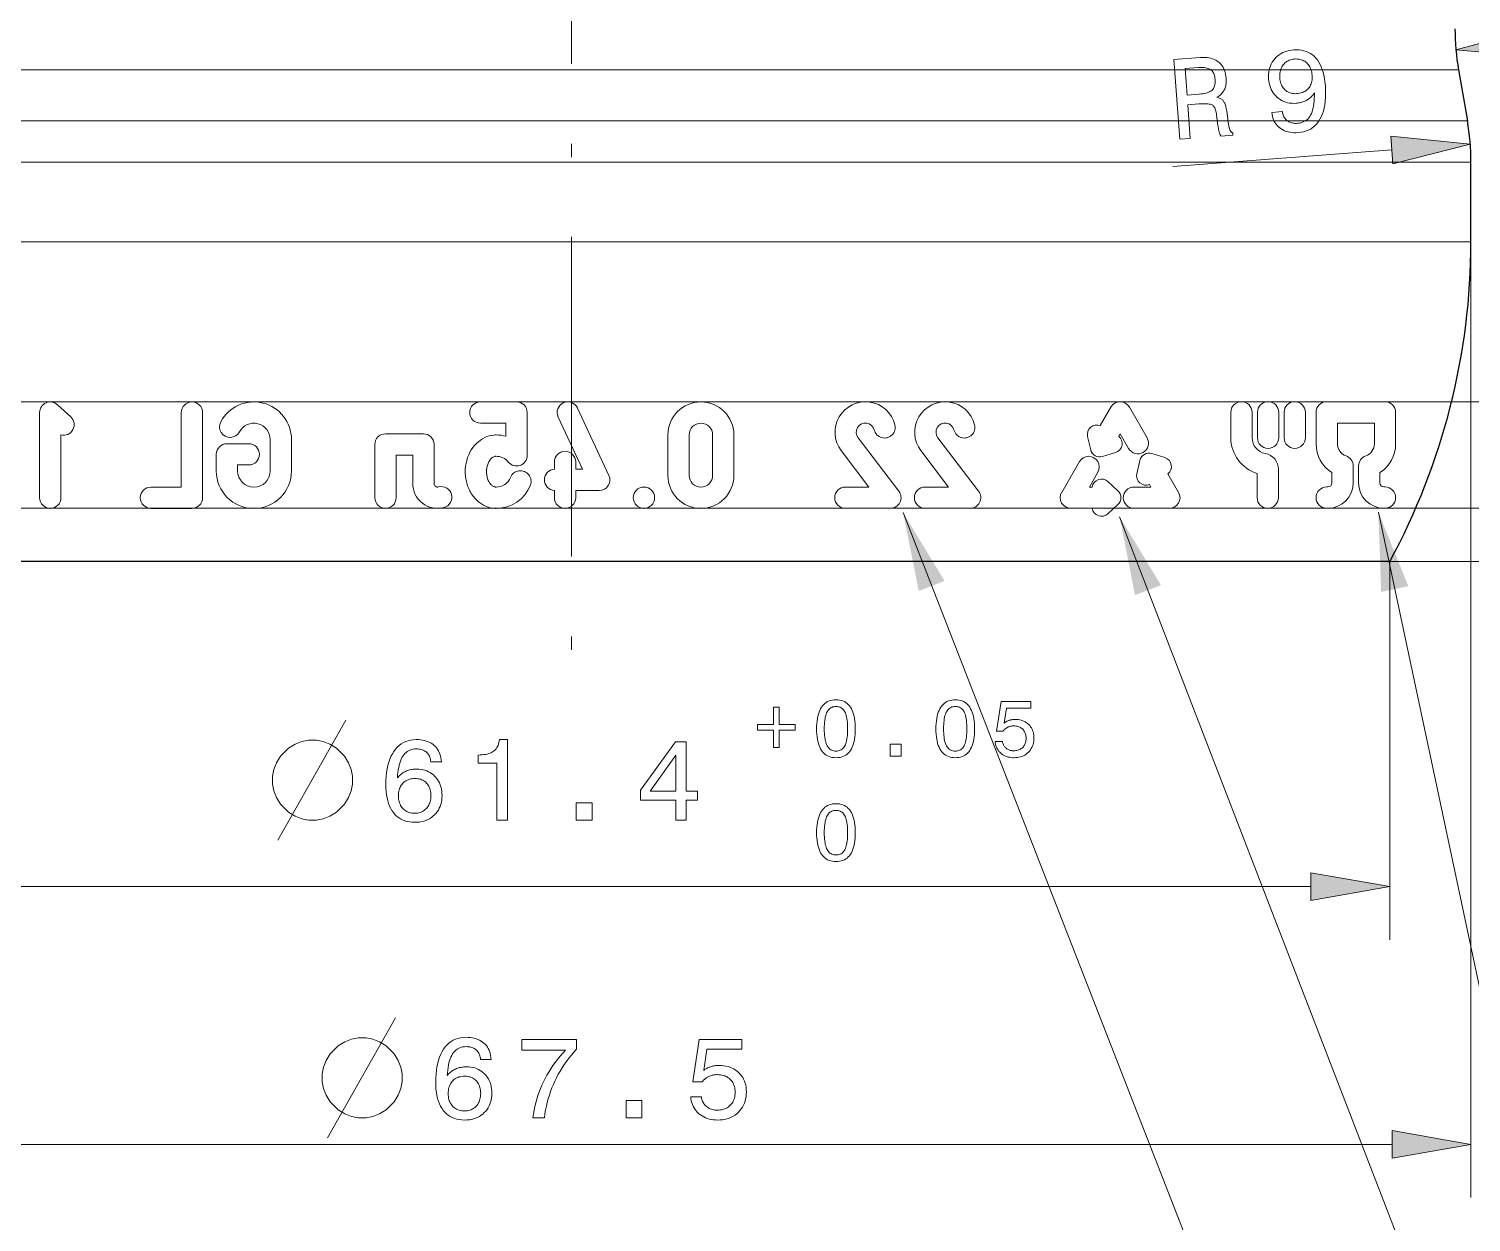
# Model space of a CAD drawing. Extents: x 0 to 297, y 0 to 420.
# Drawn here: x 88.3 to 142.4, y 126.2 to 171 of the extents above; entities that cross this region are included whole.
import ezdxf

# ---------------------------------------------------------------- set-up
doc = ezdxf.new("R2010")
doc.units = 0
doc.linetypes.add('DASHDOT', pattern=[18.5, 12, -3, 0.5, -3])

msp = doc.modelspace()

# ---------------------------------------------------------------- linework, layer by layer
at = {"color": 7, "linetype": 'DASHDOT', "lineweight": 13}
msp.add_line((108.657, 385.172), (108.657, 147.088), dxfattribs=at)
at = {"color": 7, "lineweight": 13}
for p, q in [((137.866, 169.44), (75.373, 169.44)), ((138.158, 167.529), (75.04, 167.529)), ((138.275, 165.985), (74.907, 165.985)), ((138.275, 162.985), (74.907, 162.985)), ((142.407, 162.985), (142.407, 127.108)), ((142.22, 156.985), (84.373, 156.985)), ((139.307, 152.985), (81.46, 152.985)), ((80.911, 138.784), (136.402, 138.784)), ((77.861, 129.108), (139.452, 129.108))]:
    msp.add_line(p, q, dxfattribs=at)
at = {"color": 7, "lineweight": 13, "ltscale": 0.101862}
msp.add_line((141.94, 169.44), (137.866, 169.44), dxfattribs=at)
at = {"color": 7, "lineweight": 30, "ltscale": 0.048477}
msp.add_line((141.94, 169.44), (142.273, 167.529), dxfattribs=at)
at = {"color": 7, "lineweight": 13, "ltscale": 0.102881}
msp.add_line((142.273, 167.529), (138.158, 167.529), dxfattribs=at)
at = {"color": 7, "lineweight": 13, "ltscale": 0.206111}
msp.add_line((139.435, 166.438), (131.214, 165.82), dxfattribs=at)
at = {"color": 7, "lineweight": 13, "ltscale": 0.10329}
for p, q in [((142.407, 165.985), (138.275, 165.985)), ((142.407, 162.985), (138.275, 162.985))]:
    msp.add_line(p, q, dxfattribs=at)
at = {"color": 7, "lineweight": 30, "ltscale": 0.075}
msp.add_line((142.407, 162.985), (142.407, 165.985), dxfattribs=at)
at = {"color": 7, "lineweight": 18, "ltscale": 0.033931}
msp.add_line((105.231, 156.982), (106.589, 156.982), dxfattribs=at)
at = {"color": 7, "lineweight": 18, "ltscale": 0.027327}
for p in [(136.995, 156.986), (139.181, 156.986)]:
    msp.add_line(p, (138.088, 156.986), dxfattribs=at)
at = {"color": 5, "lineweight": 13}
for p, q in [((142.22, 156.985), (164.871, 156.985)), ((139.307, 152.985), (164.871, 152.985))]:
    msp.add_line(p, q, dxfattribs=at)
at = {"color": 7, "lineweight": 13, "ltscale": 0.08}
msp.add_line((88.692, 156.581), (88.692, 153.381), dxfattribs=at)
at = {"color": 7, "lineweight": 13, "ltscale": 0.016782}
msp.add_line((89.362, 156.876), (89.857, 156.423), dxfattribs=at)
at = {"color": 7, "lineweight": 18, "ltscale": 0.07}
msp.add_line((94.007, 156.581), (94.007, 153.781), dxfattribs=at)
at = {"color": 7, "lineweight": 18, "ltscale": 0.08}
msp.add_line((94.807, 156.581), (94.807, 153.381), dxfattribs=at)
at = {"color": 7, "lineweight": 18, "ltscale": 0.040172}
msp.add_line((106.989, 156.582), (106.989, 154.975), dxfattribs=at)
at = {"color": 7, "lineweight": 18, "ltscale": 0.069773}
msp.add_line((110.057, 154.223), (108.875, 156.751), dxfattribs=at)
at = {"color": 7, "lineweight": 18, "ltscale": 0.020064}
for p, q in [((128.894, 156.785), (128.493, 156.09)), ((131.434, 153.585), (131.033, 154.28)), ((127.393, 152.985), (128.195, 152.985))]:
    msp.add_line(p, q, dxfattribs=at)
at = {"color": 7, "lineweight": 18, "ltscale": 0.033271}
for p, q in [((130.252, 155.633), (129.587, 156.785)), ((127.712, 154.738), (127.047, 153.585)), ((129.757, 152.985), (131.088, 152.985))]:
    msp.add_line(p, q, dxfattribs=at)
at = {"color": 7, "lineweight": 18, "ltscale": 0.023761}
for p, q in [((133.395, 155.635), (133.395, 156.586)), ((134.195, 155.635), (134.195, 156.586)), ((134.395, 155.635), (134.395, 156.586)), ((135.195, 155.635), (135.195, 156.586)), ((135.395, 155.635), (135.395, 156.586)), ((136.195, 155.635), (136.195, 156.586))]:
    msp.add_line(p, q, dxfattribs=at)
at = {"color": 7, "lineweight": 18, "ltscale": 0.02951}
for p, q in [((136.595, 155.406), (136.595, 156.586)), ((139.581, 155.406), (139.581, 156.586))]:
    msp.add_line(p, q, dxfattribs=at)
at = {"color": 7, "lineweight": 18, "ltscale": 0.023931}
msp.add_line((105.231, 156.182), (106.189, 156.182), dxfattribs=at)
at = {"color": 7, "lineweight": 18, "ltscale": 0.012261}
msp.add_line((106.189, 156.182), (106.189, 155.692), dxfattribs=at)
at = {"color": 7, "lineweight": 18, "ltscale": 0.054065}
msp.add_line((109.066, 154.453), (108.151, 156.413), dxfattribs=at)
at = {"color": 7, "lineweight": 18, "ltscale": 0.017327}
for p in [(137.395, 156.186), (138.781, 156.186)]:
    msp.add_line(p, (138.088, 156.186), dxfattribs=at)
at = {"color": 7, "lineweight": 18, "ltscale": 0.01951}
for p, q in [((137.395, 155.406), (137.395, 156.186)), ((138.781, 155.406), (138.781, 156.186))]:
    msp.add_line(p, q, dxfattribs=at)
at = {"color": 7, "lineweight": 13, "ltscale": 0.058971}
msp.add_line((89.492, 155.74), (89.492, 153.381), dxfattribs=at)
at = {"color": 7, "lineweight": 18, "ltscale": 0.020501}
msp.add_line((96.541, 155.412), (95.721, 155.412), dxfattribs=at)
at = {"color": 7, "lineweight": 18, "ltscale": 0.029454}
for p, q in [((97.343, 155.57), (97.343, 154.392)), ((98.143, 155.57), (98.143, 154.392))]:
    msp.add_line(p, q, dxfattribs=at)
at = {"color": 7, "lineweight": 18, "ltscale": 0.050007}
msp.add_line((101.271, 155.382), (101.271, 153.382), dxfattribs=at)
at = {"color": 7, "lineweight": 18, "ltscale": 0.035481}
msp.add_line((101.671, 155.782), (103.091, 155.782), dxfattribs=at)
at = {"color": 7, "lineweight": 18, "ltscale": 0.036552}
msp.add_line((103.491, 155.382), (103.491, 153.92), dxfattribs=at)
at = {"color": 7, "lineweight": 18, "ltscale": 0.038042}
for p, q in [((112.268, 154.221), (112.268, 155.743)), ((113.068, 154.221), (113.068, 155.743)), ((113.946, 155.743), (113.946, 154.221)), ((114.746, 155.743), (114.746, 154.221))]:
    msp.add_line(p, q, dxfattribs=at)
at = {"color": 7, "lineweight": 13, "ltscale": 0.063061}
for p, q in [((120.937, 153.627), (119.409, 155.634)), ((123.927, 153.627), (122.4, 155.634))]:
    msp.add_line(p, q, dxfattribs=at)
at = {"color": 7, "lineweight": 18, "ltscale": 0.01286}
for p, q in [((128.136, 155.186), (128.022, 155.687)), ((129.072, 155.081), (128.581, 154.929)), ((130.428, 155.041), (130.92, 154.89)), ((129.869, 154.283), (129.984, 154.785)), ((128.78, 153.992), (129.157, 153.642)), ((129.157, 153.129), (128.78, 152.779))]:
    msp.add_line(p, q, dxfattribs=at)
at = {"color": 7, "lineweight": 18, "ltscale": 0.002743}
for p, q in [((129.24, 155.785), (129.186, 155.69)), ((130.395, 153.785), (130.34, 153.88))]:
    msp.add_line(p, q, dxfattribs=at)
at = {"color": 7, "lineweight": 18, "ltscale": 0.01595}
for p, q in [((129.559, 155.233), (129.24, 155.785)), ((128.405, 154.338), (128.086, 153.785))]:
    msp.add_line(p, q, dxfattribs=at)
at = {"color": 7, "lineweight": 18, "ltscale": 0.015493}
msp.add_line((95.321, 155.012), (95.321, 154.392), dxfattribs=at)
at = {"color": 7, "lineweight": 13, "ltscale": 0.015485}
msp.add_line((102.071, 154.982), (102.691, 154.982), dxfattribs=at)
at = {"color": 7, "lineweight": 18, "ltscale": 0.04}
msp.add_line((102.071, 153.382), (102.071, 154.982), dxfattribs=at)
at = {"color": 7, "lineweight": 18, "ltscale": 0.026553}
msp.add_line((102.691, 154.982), (102.691, 153.92), dxfattribs=at)
at = {"color": 7, "lineweight": 13, "ltscale": 0.042886}
for p, q in [((119.811, 153.785), (118.773, 155.15)), ((122.802, 153.785), (121.763, 155.15))]:
    msp.add_line(p, q, dxfattribs=at)
at = {"color": 7, "lineweight": 18, "ltscale": 0.010501}
msp.add_line((96.541, 154.612), (96.121, 154.612), dxfattribs=at)
at = {"color": 7, "lineweight": 18, "ltscale": 0.005493}
msp.add_line((96.121, 154.612), (96.121, 154.392), dxfattribs=at)
at = {"color": 7, "lineweight": 18, "ltscale": 0.006802}
for p, q in [((108.011, 154.453), (108.011, 154.725)), ((108.011, 153.382), (108.011, 153.654))]:
    msp.add_line(p, q, dxfattribs=at)
at = {"color": 7, "lineweight": 18, "ltscale": 0.006783}
for p, q in [((108.811, 154.453), (108.811, 154.725)), ((108.811, 153.382), (108.811, 153.653))]:
    msp.add_line(p, q, dxfattribs=at)
at = {"color": 7, "lineweight": 18, "ltscale": 0.006378}
msp.add_line((108.811, 154.453), (109.066, 154.453), dxfattribs=at)
at = {"color": 7, "lineweight": 18, "ltscale": 0.022796}
msp.add_line((134.382, 154.298), (134.382, 153.386), dxfattribs=at)
at = {"color": 7, "lineweight": 18, "ltscale": 0.026715}
msp.add_line((135.182, 154.454), (135.182, 153.386), dxfattribs=at)
at = {"color": 7, "lineweight": 18, "ltscale": 0.00963}
for p, q in [((137.188, 154.325), (137.188, 153.94)), ((138.988, 154.325), (138.988, 153.94))]:
    msp.add_line(p, q, dxfattribs=at)
at = {"color": 7, "lineweight": 18, "ltscale": 0.015834}
for p, q in [((137.988, 154.574), (137.988, 153.94)), ((138.188, 154.574), (138.188, 153.94))]:
    msp.add_line(p, q, dxfattribs=at)
at = {"color": 7, "lineweight": 18, "ltscale": 0.028433}
msp.add_line((94.007, 153.781), (92.869, 153.781), dxfattribs=at)
at = {"color": 7, "lineweight": 13, "ltscale": 0.022092}
for p, q in [((118.928, 153.785), (119.811, 153.785)), ((121.918, 153.785), (122.802, 153.785))]:
    msp.add_line(p, q, dxfattribs=at)
at = {"color": 7, "lineweight": 18, "ltscale": 0.002744}
msp.add_line((128.086, 153.785), (128.195, 153.785), dxfattribs=at)
at = {"color": 7, "lineweight": 18, "ltscale": 0.015951}
msp.add_line((129.757, 153.785), (130.395, 153.785), dxfattribs=at)
at = {"color": 7, "lineweight": 18, "ltscale": 0.001077}
for p, q in [((136.995, 153.79), (137.038, 153.79)), ((139.181, 153.79), (139.138, 153.79)), ((136.995, 152.99), (137.038, 152.99)), ((139.181, 152.99), (139.138, 152.99))]:
    msp.add_line(p, q, dxfattribs=at)
at = {"color": 7, "lineweight": 18, "ltscale": 0.022086}
msp.add_line((108.811, 153.653), (109.694, 153.653), dxfattribs=at)
at = {"color": 7, "lineweight": 18, "ltscale": 0.038433}
msp.add_line((94.407, 152.981), (92.869, 152.981), dxfattribs=at)
at = {"color": 7, "lineweight": 13, "ltscale": 0.042267}
for p, q in [((118.928, 152.985), (120.618, 152.985)), ((121.918, 152.985), (123.609, 152.985))]:
    msp.add_line(p, q, dxfattribs=at)
at = {"color": 5, "lineweight": 13, "ltscale": 0.380273}
msp.add_line((139.307, 152.985), (154.518, 152.985), dxfattribs=at)
at = {"color": 7, "lineweight": 30}
msp.add_line((139.357, 150.985), (77.957, 150.985), dxfattribs=at)
at = {"color": 7, "lineweight": 13, "ltscale": 0.355011}
msp.add_line((139.357, 150.985), (139.357, 136.784), dxfattribs=at)
at = {"color": 5, "lineweight": 13, "ltscale": 0.37903}
msp.add_line((139.357, 150.985), (154.518, 150.985), dxfattribs=at)
at = {"color": 7, "lineweight": 13}
for points in [[(144.739, 170.972), (141.842, 170.193), (144.831, 169.934)], [(134.936, 167.846), (135.331, 167.876), (135.338, 167.832), (135.347, 167.791), (135.359, 167.751), (135.373, 167.714), (135.389, 167.679), (135.409, 167.646), (135.43, 167.616), (135.454, 167.587), (135.481, 167.561), (135.51, 167.537), (135.541, 167.515), (135.574, 167.496), (135.609, 167.479), (135.646, 167.466), (135.684, 167.455), (135.725, 167.446), (135.767, 167.44), (135.811, 167.437), (135.857, 167.437), (135.905, 167.439), (135.969, 167.447), (136.029, 167.46), (136.086, 167.477), (136.14, 167.5), (136.19, 167.528), (136.236, 167.561), (136.279, 167.6), (136.319, 167.643), (136.355, 167.692), (136.387, 167.745), (136.417, 167.804), (136.442, 167.868), (136.465, 167.938), (136.484, 168.013), (136.5, 168.094), (136.513, 168.18), (136.522, 168.271), (136.528, 168.368), (136.531, 168.47), (136.53, 168.577), (136.507, 168.543), (136.482, 168.511), (136.456, 168.48), (136.429, 168.451), (136.401, 168.423), (136.371, 168.396), (136.341, 168.372), (136.309, 168.348), (136.276, 168.326), (136.242, 168.306), (136.206, 168.287), (136.17, 168.27), (136.133, 168.255), (136.094, 168.241), (136.055, 168.229), (136.015, 168.218), (135.974, 168.209), (135.932, 168.202), (135.888, 168.196), (135.844, 168.192), (135.761, 168.188), (135.68, 168.19), (135.602, 168.198), (135.527, 168.212), (135.454, 168.231), (135.385, 168.256), (135.318, 168.286), (135.254, 168.323), (135.193, 168.365), (135.134, 168.412), (135.08, 168.465), (135.03, 168.521), (134.986, 168.581), (134.946, 168.645), (134.912, 168.713), (134.883, 168.785), (134.858, 168.86), (134.839, 168.94), (134.825, 169.023), (134.815, 169.11), (134.812, 169.198), (134.814, 169.283), (134.822, 169.366), (134.835, 169.445), (134.855, 169.521), (134.881, 169.594), (134.912, 169.664), (134.949, 169.732), (134.993, 169.796), (135.042, 169.858), (135.095, 169.915), (135.153, 169.967), (135.215, 170.013), (135.28, 170.055), (135.35, 170.091), (135.423, 170.122), (135.5, 170.147), (135.581, 170.167), (135.666, 170.182), (135.755, 170.191), (135.858, 170.195), (135.956, 170.192), (136.05, 170.181), (136.139, 170.162), (136.224, 170.135), (136.305, 170.101), (136.382, 170.059), (136.454, 170.01), (136.521, 169.953), (136.585, 169.888), (136.643, 169.816), (136.697, 169.737), (136.745, 169.651), (136.789, 169.559), (136.827, 169.46), (136.86, 169.353), (136.888, 169.24), (136.911, 169.12), (136.929, 168.993), (136.942, 168.86), (136.951, 168.701), (136.953, 168.55), (136.949, 168.406), (136.939, 168.268), (136.922, 168.138), (136.898, 168.015), (136.868, 167.898), (136.832, 167.789), (136.789, 167.686), (136.739, 167.591), (136.684, 167.503), (136.623, 167.424), (136.556, 167.353), (136.483, 167.29), (136.404, 167.236), (136.32, 167.19), (136.231, 167.152), (136.135, 167.123), (136.034, 167.103), (135.927, 167.09), (135.844, 167.086), (135.763, 167.087), (135.686, 167.092), (135.612, 167.103), (135.541, 167.118), (135.473, 167.137), (135.409, 167.162), (135.347, 167.191), (135.289, 167.225), (135.233, 167.264), (135.182, 167.307), (135.135, 167.353), (135.093, 167.403), (135.056, 167.456), (135.024, 167.513), (134.997, 167.573), (134.974, 167.636), (134.957, 167.703), (134.944, 167.773)], [(131.476, 166.842), (131.251, 169.83), (132.25, 169.905), (132.336, 169.909), (132.419, 169.909), (132.497, 169.904), (132.572, 169.894), (132.643, 169.88), (132.71, 169.86), (132.773, 169.837), (132.832, 169.808), (132.887, 169.775), (132.939, 169.738), (132.986, 169.695), (133.029, 169.649), (133.068, 169.598), (133.102, 169.543), (133.132, 169.483), (133.158, 169.42), (133.179, 169.352), (133.197, 169.279), (133.209, 169.202), (133.218, 169.121), (133.22, 169.073), (133.221, 169.026), (133.219, 168.98), (133.216, 168.935), (133.21, 168.892), (133.202, 168.851), (133.192, 168.81), (133.18, 168.771), (133.165, 168.734), (133.149, 168.697), (133.131, 168.663), (133.11, 168.629), (133.088, 168.597), (133.063, 168.567), (133.037, 168.538), (133.008, 168.51), (132.977, 168.484), (132.945, 168.46), (132.91, 168.436), (132.873, 168.415), (132.906, 168.406), (132.937, 168.397), (132.966, 168.386), (132.993, 168.373), (133.019, 168.36), (133.043, 168.345), (133.065, 168.328), (133.085, 168.311), (133.104, 168.292), (133.121, 168.271), (133.136, 168.249), (133.151, 168.223), (133.165, 168.193), (133.178, 168.16), (133.191, 168.124), (133.202, 168.084), (133.213, 168.041), (133.223, 167.994), (133.232, 167.944), (133.24, 167.89), (133.308, 167.407), (133.313, 167.377), (133.318, 167.348), (133.323, 167.321), (133.328, 167.295), (133.334, 167.272), (133.34, 167.25), (133.346, 167.229), (133.352, 167.211), (133.359, 167.194), (133.366, 167.179), (133.373, 167.165), (133.381, 167.152), (133.39, 167.139), (133.399, 167.128), (133.408, 167.117), (133.419, 167.107), (133.43, 167.098), (133.442, 167.089), (133.454, 167.081), (133.467, 167.074), (133.473, 166.992), (133.021, 166.958), (133.014, 166.968), (133.008, 166.979), (133.002, 166.991), (132.995, 167.003), (132.989, 167.017), (132.984, 167.031), (132.978, 167.047), (132.972, 167.064), (132.967, 167.081), (132.962, 167.1), (132.956, 167.12), (132.951, 167.141), (132.946, 167.163), (132.941, 167.187), (132.936, 167.212), (132.931, 167.239), (132.927, 167.266), (132.922, 167.296), (132.917, 167.326), (132.913, 167.358), (132.862, 167.744), (132.854, 167.8), (132.844, 167.852), (132.833, 167.899), (132.82, 167.943), (132.806, 167.982), (132.79, 168.017), (132.773, 168.048), (132.755, 168.074), (132.735, 168.097), (132.714, 168.115), (132.689, 168.13), (132.658, 168.143), (132.621, 168.153), (132.578, 168.162), (132.528, 168.168), (132.473, 168.172), (132.411, 168.173), (132.344, 168.172), (132.27, 168.17), (132.19, 168.164), (131.78, 168.134), (131.875, 166.872)], [(132.166, 169.531), (131.678, 169.494), (131.753, 168.499), (132.213, 168.534), (132.281, 168.54), (132.345, 168.549), (132.404, 168.559), (132.459, 168.571), (132.509, 168.585), (132.555, 168.602), (132.596, 168.62), (132.633, 168.64), (132.666, 168.662), (132.694, 168.687), (132.719, 168.713), (132.74, 168.743), (132.759, 168.775), (132.774, 168.81), (132.787, 168.848), (132.796, 168.889), (132.803, 168.933), (132.806, 168.98), (132.807, 169.029), (132.804, 169.082), (132.799, 169.133), (132.791, 169.181), (132.781, 169.226), (132.768, 169.268), (132.753, 169.306), (132.735, 169.342), (132.715, 169.374), (132.692, 169.403), (132.667, 169.428), (132.639, 169.451), (132.608, 169.47), (132.574, 169.487), (132.535, 169.502), (132.494, 169.514), (132.448, 169.523), (132.399, 169.53), (132.346, 169.534), (132.29, 169.535), (132.23, 169.534)], [(135.231, 169.146), (135.237, 169.089), (135.246, 169.035), (135.258, 168.983), (135.273, 168.934), (135.291, 168.888), (135.312, 168.844), (135.336, 168.803), (135.364, 168.764), (135.394, 168.728), (135.427, 168.694), (135.463, 168.664), (135.5, 168.637), (135.54, 168.614), (135.581, 168.594), (135.624, 168.578), (135.668, 168.566), (135.715, 168.557), (135.763, 168.552), (135.814, 168.551), (135.866, 168.553), (135.923, 168.559), (135.978, 168.568), (136.03, 168.581), (136.079, 168.596), (136.125, 168.615), (136.169, 168.638), (136.209, 168.663), (136.247, 168.692), (136.282, 168.724), (136.314, 168.759), (136.343, 168.797), (136.369, 168.837), (136.391, 168.879), (136.41, 168.924), (136.424, 168.971), (136.436, 169.021), (136.444, 169.072), (136.448, 169.126), (136.449, 169.183), (136.446, 169.241), (136.44, 169.3), (136.431, 169.356), (136.418, 169.409), (136.403, 169.46), (136.384, 169.508), (136.362, 169.553), (136.337, 169.596), (136.309, 169.635), (136.278, 169.673), (136.243, 169.707), (136.206, 169.738), (136.167, 169.765), (136.126, 169.789), (136.083, 169.809), (136.037, 169.825), (135.99, 169.838), (135.941, 169.847), (135.89, 169.852), (135.836, 169.853), (135.781, 169.851), (135.728, 169.845), (135.678, 169.836), (135.63, 169.823), (135.585, 169.807), (135.541, 169.787), (135.5, 169.764), (135.462, 169.737), (135.426, 169.707), (135.392, 169.673), (135.36, 169.636), (135.332, 169.596), (135.307, 169.555), (135.285, 169.511), (135.267, 169.465), (135.253, 169.417), (135.241, 169.366), (135.234, 169.314), (135.229, 169.26), (135.229, 169.204)], [(139.475, 165.918), (142.382, 166.659), (139.396, 166.957)], [(117.849, 144.708), (117.851, 144.812), (117.856, 144.911), (117.866, 145.005), (117.879, 145.094), (117.896, 145.177), (117.916, 145.256), (117.94, 145.329), (117.968, 145.398), (118, 145.461), (118.035, 145.519), (118.074, 145.572), (118.116, 145.619), (118.162, 145.661), (118.211, 145.697), (118.263, 145.728), (118.319, 145.753), (118.378, 145.772), (118.441, 145.786), (118.507, 145.795), (118.577, 145.797), (118.647, 145.795), (118.713, 145.786), (118.776, 145.773), (118.835, 145.753), (118.891, 145.728), (118.944, 145.698), (118.993, 145.662), (119.038, 145.621), (119.08, 145.574), (119.119, 145.521), (119.154, 145.464), (119.185, 145.401), (119.213, 145.332), (119.237, 145.259), (119.257, 145.18), (119.273, 145.096), (119.286, 145.007), (119.295, 144.913), (119.301, 144.813), (119.303, 144.708), (119.301, 144.604), (119.295, 144.505), (119.286, 144.41), (119.273, 144.322), (119.257, 144.238), (119.237, 144.16), (119.213, 144.086), (119.185, 144.018), (119.154, 143.956), (119.119, 143.898), (119.08, 143.846), (119.038, 143.799), (118.993, 143.758), (118.944, 143.723), (118.891, 143.692), (118.835, 143.668), (118.776, 143.648), (118.713, 143.635), (118.647, 143.626), (118.577, 143.624), (118.507, 143.626), (118.441, 143.635), (118.378, 143.649), (118.319, 143.668), (118.263, 143.693), (118.211, 143.723), (118.162, 143.759), (118.116, 143.8), (118.074, 143.847), (118.035, 143.9), (118, 143.957), (117.968, 144.02), (117.94, 144.088), (117.916, 144.162), (117.896, 144.24), (117.879, 144.323), (117.866, 144.412), (117.856, 144.506), (117.851, 144.604)], [(122.326, 144.708), (122.328, 144.812), (122.334, 144.911), (122.343, 145.005), (122.356, 145.094), (122.373, 145.177), (122.393, 145.256), (122.418, 145.329), (122.445, 145.398), (122.477, 145.461), (122.512, 145.519), (122.551, 145.572), (122.594, 145.619), (122.639, 145.661), (122.688, 145.697), (122.741, 145.728), (122.797, 145.753), (122.856, 145.772), (122.919, 145.786), (122.985, 145.795), (123.054, 145.797), (123.124, 145.795), (123.19, 145.786), (123.253, 145.773), (123.313, 145.753), (123.369, 145.728), (123.421, 145.698), (123.47, 145.662), (123.516, 145.621), (123.558, 145.574), (123.596, 145.521), (123.631, 145.464), (123.663, 145.401), (123.69, 145.332), (123.714, 145.259), (123.734, 145.18), (123.751, 145.096), (123.764, 145.007), (123.773, 144.913), (123.778, 144.813), (123.78, 144.708), (123.778, 144.604), (123.773, 144.505), (123.764, 144.41), (123.751, 144.322), (123.734, 144.238), (123.714, 144.16), (123.69, 144.086), (123.663, 144.018), (123.631, 143.956), (123.596, 143.898), (123.558, 143.846), (123.516, 143.799), (123.47, 143.758), (123.421, 143.723), (123.369, 143.692), (123.313, 143.668), (123.253, 143.648), (123.19, 143.635), (123.124, 143.626), (123.054, 143.624), (122.985, 143.626), (122.919, 143.635), (122.856, 143.649), (122.797, 143.668), (122.741, 143.693), (122.688, 143.723), (122.639, 143.759), (122.594, 143.8), (122.551, 143.847), (122.512, 143.9), (122.477, 143.957), (122.445, 144.02), (122.418, 144.088), (122.393, 144.162), (122.373, 144.24), (122.356, 144.323), (122.343, 144.412), (122.334, 144.506), (122.328, 144.604)], [(124.545, 144.232), (124.825, 144.232), (124.831, 144.2), (124.838, 144.169), (124.848, 144.14), (124.859, 144.112), (124.872, 144.086), (124.886, 144.061), (124.902, 144.037), (124.92, 144.015), (124.94, 143.995), (124.961, 143.976), (124.984, 143.958), (125.008, 143.942), (125.034, 143.929), (125.06, 143.917), (125.088, 143.906), (125.117, 143.898), (125.147, 143.892), (125.179, 143.887), (125.212, 143.884), (125.246, 143.883), (125.287, 143.885), (125.327, 143.889), (125.365, 143.895), (125.401, 143.904), (125.436, 143.916), (125.469, 143.93), (125.5, 143.946), (125.53, 143.966), (125.558, 143.987), (125.585, 144.012), (125.609, 144.038), (125.631, 144.066), (125.65, 144.096), (125.667, 144.128), (125.681, 144.16), (125.693, 144.195), (125.702, 144.231), (125.708, 144.269), (125.712, 144.309), (125.713, 144.35), (125.712, 144.392), (125.708, 144.432), (125.702, 144.47), (125.693, 144.507), (125.682, 144.542), (125.668, 144.575), (125.651, 144.607), (125.632, 144.636), (125.611, 144.664), (125.586, 144.691), (125.56, 144.715), (125.532, 144.736), (125.502, 144.755), (125.471, 144.772), (125.438, 144.786), (125.403, 144.797), (125.366, 144.806), (125.328, 144.812), (125.287, 144.816), (125.246, 144.818), (125.221, 144.817), (125.197, 144.816), (125.174, 144.813), (125.151, 144.81), (125.128, 144.805), (125.106, 144.8), (125.085, 144.794), (125.063, 144.786), (125.042, 144.778), (125.022, 144.769), (125.002, 144.759), (124.983, 144.747), (124.964, 144.735), (124.945, 144.722), (124.927, 144.708), (124.91, 144.693), (124.893, 144.678), (124.877, 144.661), (124.861, 144.643), (124.846, 144.624), (124.605, 144.624), (124.77, 145.737), (125.892, 145.737), (125.892, 145.489), (124.973, 145.489), (124.888, 144.924), (124.904, 144.937), (124.92, 144.949), (124.936, 144.961), (124.953, 144.972), (124.97, 144.982), (124.989, 144.992), (125.007, 145.001), (125.026, 145.01), (125.046, 145.018), (125.066, 145.025), (125.087, 145.032), (125.108, 145.037), (125.129, 145.043), (125.151, 145.047), (125.173, 145.051), (125.196, 145.054), (125.219, 145.056), (125.242, 145.058), (125.266, 145.059), (125.29, 145.06), (125.353, 145.058), (125.414, 145.052), (125.472, 145.042), (125.528, 145.029), (125.581, 145.012), (125.632, 144.991), (125.68, 144.966), (125.726, 144.937), (125.769, 144.904), (125.81, 144.868), (125.847, 144.828), (125.881, 144.786), (125.91, 144.742), (125.936, 144.695), (125.958, 144.646), (125.975, 144.594), (125.989, 144.541), (125.999, 144.484), (126.005, 144.426), (126.007, 144.365), (126.005, 144.3), (125.999, 144.237), (125.988, 144.177), (125.974, 144.12), (125.955, 144.065), (125.932, 144.013), (125.905, 143.963), (125.873, 143.916), (125.838, 143.871), (125.798, 143.829), (125.755, 143.79), (125.71, 143.755), (125.662, 143.724), (125.611, 143.698), (125.558, 143.675), (125.502, 143.657), (125.444, 143.642), (125.383, 143.632), (125.32, 143.626), (125.254, 143.624), (125.196, 143.625), (125.14, 143.63), (125.085, 143.639), (125.033, 143.65), (124.983, 143.666), (124.935, 143.684), (124.889, 143.706), (124.844, 143.731), (124.802, 143.759), (124.762, 143.791), (124.725, 143.826), (124.691, 143.862), (124.66, 143.901), (124.634, 143.942), (124.61, 143.985), (124.59, 144.03), (124.573, 144.077), (124.56, 144.127), (124.551, 144.178)], [(116.233, 145.521), (116.444, 145.521), (116.444, 144.866), (117.04, 144.866), (117.04, 144.657), (116.444, 144.657), (116.444, 144.001), (116.233, 144.001), (116.233, 144.657), (115.634, 144.657), (115.634, 144.866), (116.233, 144.866)], [(118.138, 144.708), (118.139, 144.624), (118.143, 144.544), (118.148, 144.469), (118.155, 144.398), (118.165, 144.333), (118.177, 144.271), (118.19, 144.215), (118.206, 144.163), (118.224, 144.116), (118.245, 144.073), (118.267, 144.035), (118.292, 144.001), (118.319, 143.97), (118.349, 143.944), (118.381, 143.922), (118.415, 143.904), (118.452, 143.89), (118.491, 143.88), (118.533, 143.874), (118.577, 143.872), (118.621, 143.874), (118.663, 143.88), (118.702, 143.89), (118.739, 143.903), (118.773, 143.921), (118.805, 143.943), (118.834, 143.969), (118.861, 143.999), (118.886, 144.033), (118.908, 144.071), (118.928, 144.113), (118.945, 144.16), (118.961, 144.212), (118.974, 144.268), (118.986, 144.33), (118.995, 144.396), (119.003, 144.467), (119.008, 144.543), (119.011, 144.623), (119.012, 144.708), (119.011, 144.794), (119.008, 144.875), (119.003, 144.951), (118.995, 145.022), (118.986, 145.088), (118.974, 145.149), (118.961, 145.206), (118.945, 145.258), (118.928, 145.305), (118.908, 145.347), (118.886, 145.385), (118.861, 145.419), (118.834, 145.449), (118.805, 145.475), (118.773, 145.497), (118.739, 145.515), (118.702, 145.529), (118.663, 145.539), (118.621, 145.545), (118.577, 145.547), (118.533, 145.545), (118.491, 145.539), (118.452, 145.528), (118.415, 145.514), (118.381, 145.496), (118.349, 145.474), (118.319, 145.448), (118.292, 145.418), (118.267, 145.383), (118.245, 145.345), (118.224, 145.303), (118.206, 145.255), (118.19, 145.203), (118.177, 145.147), (118.165, 145.085), (118.155, 145.019), (118.148, 144.949), (118.143, 144.873), (118.139, 144.793)], [(122.616, 144.708), (122.617, 144.624), (122.62, 144.544), (122.625, 144.469), (122.633, 144.398), (122.642, 144.333), (122.654, 144.271), (122.668, 144.215), (122.684, 144.163), (122.702, 144.116), (122.722, 144.073), (122.744, 144.035), (122.769, 144.001), (122.796, 143.97), (122.826, 143.944), (122.858, 143.922), (122.893, 143.904), (122.929, 143.89), (122.968, 143.88), (123.01, 143.874), (123.054, 143.872), (123.098, 143.874), (123.14, 143.88), (123.179, 143.89), (123.216, 143.903), (123.25, 143.921), (123.282, 143.943), (123.312, 143.969), (123.339, 143.999), (123.363, 144.033), (123.385, 144.071), (123.405, 144.113), (123.423, 144.16), (123.438, 144.212), (123.452, 144.268), (123.463, 144.33), (123.473, 144.396), (123.48, 144.467), (123.485, 144.543), (123.488, 144.623), (123.489, 144.708), (123.488, 144.794), (123.485, 144.875), (123.48, 144.951), (123.473, 145.022), (123.463, 145.088), (123.452, 145.149), (123.438, 145.206), (123.423, 145.258), (123.405, 145.305), (123.385, 145.347), (123.363, 145.385), (123.339, 145.419), (123.312, 145.449), (123.282, 145.475), (123.25, 145.497), (123.216, 145.515), (123.179, 145.529), (123.14, 145.539), (123.098, 145.545), (123.054, 145.547), (123.01, 145.545), (122.968, 145.539), (122.929, 145.528), (122.893, 145.514), (122.858, 145.496), (122.826, 145.474), (122.796, 145.448), (122.769, 145.418), (122.744, 145.383), (122.722, 145.345), (122.702, 145.303), (122.684, 145.255), (122.668, 145.203), (122.654, 145.147), (122.642, 145.085), (122.633, 145.019), (122.625, 144.949), (122.62, 144.873), (122.617, 144.793)], [(99.081, 144.284), (98.781, 144.284), (98.531, 144.234), (98.281, 144.134), (98.031, 143.984), (97.731, 143.684), (97.581, 143.434), (97.481, 143.184), (97.431, 142.934), (97.431, 142.634), (97.481, 142.384), (97.581, 142.134), (97.731, 141.884), (98.031, 141.584), (98.281, 141.434), (98.531, 141.334), (98.781, 141.284), (99.081, 141.284), (99.331, 141.334), (99.581, 141.434), (99.831, 141.584), (100.131, 141.884), (100.281, 142.134), (100.381, 142.384), (100.431, 142.634), (100.431, 142.934), (100.381, 143.184), (100.281, 143.434), (100.131, 143.684), (99.831, 143.984), (99.581, 144.134), (99.331, 144.234)], [(103.767, 143.473), (103.371, 143.473), (103.365, 143.518), (103.357, 143.562), (103.346, 143.603), (103.334, 143.642), (103.318, 143.679), (103.301, 143.714), (103.281, 143.746), (103.259, 143.776), (103.235, 143.804), (103.208, 143.83), (103.179, 143.853), (103.148, 143.874), (103.115, 143.893), (103.08, 143.909), (103.043, 143.922), (103.004, 143.933), (102.963, 143.942), (102.92, 143.948), (102.874, 143.952), (102.827, 143.953), (102.762, 143.951), (102.701, 143.942), (102.643, 143.929), (102.588, 143.91), (102.536, 143.886), (102.487, 143.856), (102.442, 143.821), (102.399, 143.781), (102.359, 143.735), (102.323, 143.683), (102.289, 143.627), (102.259, 143.564), (102.231, 143.496), (102.206, 143.423), (102.184, 143.344), (102.165, 143.259), (102.149, 143.169), (102.136, 143.073), (102.126, 142.972), (102.118, 142.865), (102.144, 142.897), (102.171, 142.927), (102.199, 142.956), (102.228, 142.983), (102.259, 143.008), (102.29, 143.032), (102.323, 143.054), (102.356, 143.075), (102.391, 143.094), (102.427, 143.112), (102.464, 143.128), (102.502, 143.142), (102.54, 143.155), (102.58, 143.166), (102.62, 143.175), (102.662, 143.183), (102.704, 143.189), (102.747, 143.193), (102.79, 143.196), (102.835, 143.196), (102.919, 143.194), (102.999, 143.185), (103.076, 143.172), (103.15, 143.153), (103.221, 143.128), (103.288, 143.098), (103.353, 143.063), (103.414, 143.022), (103.472, 142.975), (103.527, 142.923), (103.577, 142.867), (103.622, 142.807), (103.662, 142.744), (103.697, 142.677), (103.726, 142.607), (103.75, 142.533), (103.768, 142.456), (103.782, 142.375), (103.79, 142.291), (103.792, 142.203), (103.789, 142.116), (103.781, 142.031), (103.767, 141.95), (103.747, 141.873), (103.722, 141.798), (103.691, 141.727), (103.654, 141.66), (103.612, 141.596), (103.564, 141.535), (103.511, 141.477), (103.453, 141.424), (103.391, 141.377), (103.326, 141.335), (103.258, 141.298), (103.186, 141.268), (103.11, 141.242), (103.032, 141.223), (102.949, 141.209), (102.863, 141.201), (102.774, 141.198), (102.671, 141.201), (102.573, 141.212), (102.48, 141.231), (102.392, 141.256), (102.309, 141.289), (102.23, 141.329), (102.157, 141.376), (102.089, 141.431), (102.025, 141.493), (101.967, 141.562), (101.913, 141.639), (101.866, 141.721), (101.824, 141.81), (101.787, 141.906), (101.756, 142.008), (101.731, 142.116), (101.711, 142.231), (101.697, 142.352), (101.689, 142.48), (101.686, 142.614), (101.689, 142.772), (101.698, 142.922), (101.713, 143.065), (101.734, 143.201), (101.761, 143.329), (101.794, 143.45), (101.832, 143.564), (101.877, 143.67), (101.928, 143.77), (101.984, 143.861), (102.047, 143.945), (102.113, 144.02), (102.185, 144.087), (102.261, 144.144), (102.343, 144.193), (102.429, 144.232), (102.519, 144.263), (102.615, 144.286), (102.715, 144.299), (102.82, 144.303), (102.904, 144.301), (102.984, 144.294), (103.061, 144.284), (103.134, 144.268), (103.203, 144.249), (103.269, 144.225), (103.331, 144.197), (103.39, 144.164), (103.445, 144.127), (103.496, 144.086), (103.543, 144.041), (103.586, 143.992), (103.624, 143.94), (103.658, 143.884), (103.688, 143.824), (103.712, 143.761), (103.733, 143.694), (103.749, 143.624), (103.76, 143.55)], [(105.852, 141.284), (105.852, 143.418), (105.152, 143.418), (105.152, 143.723), (105.227, 143.726), (105.298, 143.731), (105.366, 143.739), (105.429, 143.749), (105.488, 143.762), (105.544, 143.778), (105.595, 143.796), (105.643, 143.817), (105.686, 143.84), (105.725, 143.866), (105.762, 143.895), (105.795, 143.927), (105.825, 143.962), (105.852, 144.001), (105.876, 144.043), (105.897, 144.088), (105.915, 144.137), (105.93, 144.189), (105.942, 144.245), (105.951, 144.303), (106.244, 144.303), (106.244, 141.284)], [(112.562, 141.284), (112.562, 142.026), (111.245, 142.026), (111.245, 142.406), (112.558, 144.217), (112.95, 144.217), (112.95, 142.372), (113.378, 142.372), (113.378, 142.026), (112.95, 142.026), (112.95, 141.284)], [(120.607, 143.684), (120.607, 144.134), (121.025, 144.134), (121.025, 143.684)], [(111.607, 142.372), (112.562, 142.372), (112.562, 143.715)], [(103.375, 142.199), (103.373, 142.257), (103.368, 142.312), (103.36, 142.364), (103.349, 142.415), (103.334, 142.463), (103.316, 142.508), (103.295, 142.552), (103.271, 142.592), (103.243, 142.631), (103.212, 142.667), (103.179, 142.7), (103.144, 142.73), (103.106, 142.756), (103.066, 142.779), (103.025, 142.798), (102.981, 142.814), (102.936, 142.826), (102.888, 142.835), (102.838, 142.84), (102.787, 142.842), (102.729, 142.84), (102.674, 142.835), (102.621, 142.827), (102.571, 142.815), (102.523, 142.799), (102.478, 142.78), (102.436, 142.757), (102.396, 142.732), (102.359, 142.702), (102.324, 142.669), (102.292, 142.633), (102.264, 142.595), (102.238, 142.554), (102.217, 142.51), (102.198, 142.464), (102.183, 142.416), (102.171, 142.364), (102.163, 142.31), (102.158, 142.254), (102.156, 142.195), (102.158, 142.136), (102.163, 142.079), (102.171, 142.025), (102.183, 141.974), (102.198, 141.925), (102.216, 141.878), (102.237, 141.834), (102.262, 141.792), (102.29, 141.753), (102.322, 141.716), (102.356, 141.683), (102.393, 141.653), (102.432, 141.626), (102.473, 141.603), (102.517, 141.584), (102.562, 141.568), (102.611, 141.555), (102.661, 141.546), (102.714, 141.541), (102.77, 141.539), (102.823, 141.541), (102.874, 141.547), (102.922, 141.556), (102.969, 141.568), (103.014, 141.585), (103.057, 141.605), (103.097, 141.629), (103.136, 141.656), (103.173, 141.687), (103.207, 141.722), (103.239, 141.759), (103.268, 141.799), (103.293, 141.841), (103.314, 141.886), (103.333, 141.932), (103.348, 141.981), (103.36, 142.032), (103.368, 142.086), (103.373, 142.141)], [(108.829, 141.284), (108.829, 141.927), (109.425, 141.927), (109.425, 141.284)], [(117.849, 140.808), (117.851, 140.912), (117.856, 141.011), (117.866, 141.105), (117.879, 141.194), (117.896, 141.277), (117.916, 141.356), (117.94, 141.429), (117.968, 141.498), (118, 141.561), (118.035, 141.619), (118.074, 141.672), (118.116, 141.719), (118.162, 141.761), (118.211, 141.797), (118.263, 141.828), (118.319, 141.853), (118.378, 141.872), (118.441, 141.886), (118.507, 141.895), (118.577, 141.897), (118.647, 141.895), (118.713, 141.886), (118.776, 141.873), (118.835, 141.853), (118.891, 141.828), (118.944, 141.798), (118.993, 141.762), (119.038, 141.721), (119.08, 141.674), (119.119, 141.621), (119.154, 141.564), (119.185, 141.501), (119.213, 141.432), (119.237, 141.359), (119.257, 141.28), (119.273, 141.196), (119.286, 141.107), (119.295, 141.013), (119.301, 140.913), (119.303, 140.808), (119.301, 140.704), (119.295, 140.605), (119.286, 140.51), (119.273, 140.422), (119.257, 140.338), (119.237, 140.26), (119.213, 140.186), (119.185, 140.118), (119.154, 140.056), (119.119, 139.998), (119.08, 139.946), (119.038, 139.899), (118.993, 139.858), (118.944, 139.822), (118.891, 139.792), (118.835, 139.768), (118.776, 139.748), (118.713, 139.735), (118.647, 139.726), (118.577, 139.724), (118.507, 139.726), (118.441, 139.735), (118.378, 139.749), (118.319, 139.768), (118.263, 139.793), (118.211, 139.823), (118.162, 139.859), (118.116, 139.9), (118.074, 139.947), (118.035, 140), (118, 140.057), (117.968, 140.12), (117.94, 140.188), (117.916, 140.262), (117.896, 140.34), (117.879, 140.423), (117.866, 140.512), (117.856, 140.606), (117.851, 140.704)], [(118.138, 140.808), (118.139, 140.724), (118.143, 140.644), (118.148, 140.569), (118.155, 140.498), (118.165, 140.433), (118.177, 140.371), (118.19, 140.315), (118.206, 140.263), (118.224, 140.216), (118.245, 140.173), (118.267, 140.135), (118.292, 140.101), (118.319, 140.07), (118.349, 140.044), (118.381, 140.022), (118.415, 140.004), (118.452, 139.99), (118.491, 139.98), (118.533, 139.974), (118.577, 139.972), (118.621, 139.974), (118.663, 139.98), (118.702, 139.99), (118.739, 140.003), (118.773, 140.021), (118.805, 140.043), (118.834, 140.069), (118.861, 140.099), (118.886, 140.133), (118.908, 140.171), (118.928, 140.213), (118.945, 140.26), (118.961, 140.312), (118.974, 140.368), (118.986, 140.43), (118.995, 140.496), (119.003, 140.567), (119.008, 140.643), (119.011, 140.723), (119.012, 140.808), (119.011, 140.894), (119.008, 140.975), (119.003, 141.051), (118.995, 141.122), (118.986, 141.188), (118.974, 141.249), (118.961, 141.306), (118.945, 141.358), (118.928, 141.405), (118.908, 141.447), (118.886, 141.485), (118.861, 141.519), (118.834, 141.549), (118.805, 141.575), (118.773, 141.597), (118.739, 141.615), (118.702, 141.629), (118.663, 141.639), (118.621, 141.645), (118.577, 141.647), (118.533, 141.645), (118.491, 141.639), (118.452, 141.628), (118.415, 141.614), (118.381, 141.596), (118.349, 141.574), (118.319, 141.548), (118.292, 141.518), (118.267, 141.483), (118.245, 141.445), (118.224, 141.403), (118.206, 141.355), (118.19, 141.303), (118.177, 141.247), (118.165, 141.185), (118.155, 141.119), (118.148, 141.049), (118.143, 140.973), (118.139, 140.893)], [(136.402, 138.263), (139.357, 138.784), (136.402, 139.305)], [(100.95, 133.108), (100.65, 133.108), (100.4, 133.058), (100.15, 132.958), (99.9, 132.808), (99.6, 132.508), (99.45, 132.258), (99.35, 132.008), (99.3, 131.758), (99.3, 131.458), (99.35, 131.208), (99.45, 130.958), (99.6, 130.708), (99.9, 130.408), (100.15, 130.258), (100.4, 130.158), (100.65, 130.108), (100.95, 130.108), (101.2, 130.158), (101.45, 130.258), (101.7, 130.408), (102, 130.708), (102.15, 130.958), (102.25, 131.208), (102.3, 131.458), (102.3, 131.758), (102.25, 132.008), (102.15, 132.258), (102, 132.508), (101.7, 132.808), (101.45, 132.958), (101.2, 133.058)], [(105.635, 132.296), (105.239, 132.296), (105.233, 132.342), (105.225, 132.385), (105.215, 132.427), (105.202, 132.466), (105.187, 132.503), (105.17, 132.537), (105.15, 132.57), (105.128, 132.6), (105.103, 132.628), (105.077, 132.654), (105.048, 132.677), (105.017, 132.698), (104.984, 132.717), (104.949, 132.733), (104.912, 132.746), (104.873, 132.757), (104.831, 132.766), (104.788, 132.772), (104.743, 132.776), (104.695, 132.777), (104.631, 132.774), (104.57, 132.766), (104.512, 132.753), (104.457, 132.734), (104.405, 132.71), (104.356, 132.68), (104.31, 132.645), (104.267, 132.604), (104.228, 132.558), (104.191, 132.507), (104.158, 132.45), (104.127, 132.388), (104.099, 132.32), (104.075, 132.247), (104.053, 132.168), (104.034, 132.083), (104.018, 131.993), (104.004, 131.897), (103.994, 131.796), (103.987, 131.689), (104.013, 131.721), (104.04, 131.751), (104.068, 131.78), (104.097, 131.807), (104.127, 131.832), (104.159, 131.856), (104.191, 131.878), (104.225, 131.899), (104.26, 131.918), (104.296, 131.936), (104.333, 131.952), (104.37, 131.966), (104.409, 131.979), (104.448, 131.99), (104.489, 131.999), (104.53, 132.007), (104.572, 132.013), (104.615, 132.017), (104.659, 132.019), (104.704, 132.02), (104.787, 132.017), (104.868, 132.009), (104.945, 131.996), (105.019, 131.976), (105.089, 131.952), (105.157, 131.922), (105.221, 131.886), (105.282, 131.845), (105.34, 131.799), (105.395, 131.747), (105.446, 131.691), (105.491, 131.631), (105.531, 131.568), (105.565, 131.501), (105.594, 131.431), (105.618, 131.357), (105.637, 131.28), (105.65, 131.199), (105.658, 131.115), (105.661, 131.027), (105.658, 130.939), (105.649, 130.855), (105.635, 130.774), (105.616, 130.696), (105.59, 130.622), (105.559, 130.551), (105.523, 130.484), (105.481, 130.419), (105.433, 130.358), (105.379, 130.301), (105.321, 130.248), (105.26, 130.2), (105.195, 130.158), (105.126, 130.122), (105.054, 130.091), (104.979, 130.066), (104.9, 130.047), (104.818, 130.033), (104.732, 130.024), (104.642, 130.022), (104.54, 130.025), (104.442, 130.036), (104.348, 130.054), (104.26, 130.08), (104.177, 130.113), (104.099, 130.153), (104.025, 130.2), (103.957, 130.255), (103.894, 130.317), (103.835, 130.386), (103.782, 130.462), (103.734, 130.545), (103.692, 130.634), (103.656, 130.73), (103.625, 130.832), (103.599, 130.94), (103.58, 131.055), (103.566, 131.176), (103.557, 131.304), (103.555, 131.438), (103.558, 131.596), (103.567, 131.746), (103.581, 131.889), (103.602, 132.024), (103.629, 132.153), (103.662, 132.274), (103.701, 132.388), (103.746, 132.494), (103.796, 132.593), (103.853, 132.685), (103.915, 132.769), (103.982, 132.844), (104.053, 132.911), (104.13, 132.968), (104.211, 133.017), (104.297, 133.056), (104.388, 133.087), (104.483, 133.109), (104.584, 133.123), (104.689, 133.127), (104.773, 133.125), (104.853, 133.118), (104.929, 133.107), (105.002, 133.092), (105.072, 133.073), (105.138, 133.049), (105.2, 133.021), (105.258, 132.988), (105.313, 132.951), (105.365, 132.91), (105.412, 132.865), (105.455, 132.816), (105.493, 132.763), (105.527, 132.707), (105.556, 132.648), (105.581, 132.585), (105.601, 132.518), (105.617, 132.448), (105.629, 132.374)], [(107.198, 130.108), (107.219, 130.252), (107.245, 130.393), (107.274, 130.533), (107.308, 130.67), (107.345, 130.806), (107.387, 130.94), (107.433, 131.071), (107.483, 131.201), (107.537, 131.328), (107.595, 131.454), (107.657, 131.578), (107.724, 131.701), (107.796, 131.823), (107.872, 131.944), (107.953, 132.064), (108.039, 132.182), (108.129, 132.3), (108.223, 132.416), (108.323, 132.532), (108.427, 132.646), (106.787, 132.646), (106.787, 133.041), (108.842, 133.041), (108.842, 132.682), (108.742, 132.57), (108.646, 132.456), (108.554, 132.341), (108.466, 132.223), (108.382, 132.104), (108.303, 131.984), (108.228, 131.862), (108.157, 131.738), (108.091, 131.612), (108.028, 131.485), (107.97, 131.356), (107.916, 131.225), (107.866, 131.092), (107.82, 130.957), (107.779, 130.82), (107.742, 130.681), (107.708, 130.541), (107.679, 130.398), (107.655, 130.254), (107.634, 130.108)], [(113.124, 130.89), (113.524, 130.89), (113.533, 130.844), (113.544, 130.801), (113.557, 130.759), (113.573, 130.719), (113.591, 130.682), (113.612, 130.646), (113.635, 130.613), (113.661, 130.581), (113.689, 130.552), (113.719, 130.524), (113.752, 130.499), (113.787, 130.477), (113.823, 130.457), (113.861, 130.44), (113.9, 130.426), (113.942, 130.414), (113.985, 130.404), (114.03, 130.398), (114.077, 130.394), (114.125, 130.393), (114.184, 130.394), (114.241, 130.4), (114.296, 130.409), (114.348, 130.422), (114.397, 130.438), (114.445, 130.459), (114.489, 130.482), (114.532, 130.51), (114.572, 130.541), (114.61, 130.576), (114.645, 130.614), (114.676, 130.654), (114.704, 130.697), (114.728, 130.741), (114.748, 130.788), (114.764, 130.838), (114.777, 130.89), (114.786, 130.944), (114.792, 131), (114.794, 131.059), (114.792, 131.119), (114.786, 131.176), (114.777, 131.231), (114.765, 131.283), (114.748, 131.333), (114.728, 131.381), (114.705, 131.426), (114.678, 131.468), (114.647, 131.508), (114.612, 131.546), (114.575, 131.58), (114.535, 131.611), (114.492, 131.638), (114.447, 131.662), (114.4, 131.682), (114.35, 131.698), (114.297, 131.711), (114.243, 131.72), (114.185, 131.725), (114.125, 131.727), (114.091, 131.726), (114.056, 131.724), (114.023, 131.721), (113.99, 131.716), (113.958, 131.71), (113.926, 131.702), (113.895, 131.693), (113.865, 131.683), (113.835, 131.671), (113.806, 131.658), (113.777, 131.643), (113.75, 131.627), (113.723, 131.61), (113.696, 131.591), (113.671, 131.571), (113.646, 131.55), (113.622, 131.527), (113.598, 131.503), (113.576, 131.478), (113.554, 131.451), (113.21, 131.451), (113.446, 133.041), (115.049, 133.041), (115.049, 132.686), (113.735, 132.686), (113.615, 131.879), (113.637, 131.897), (113.66, 131.915), (113.683, 131.932), (113.707, 131.948), (113.732, 131.962), (113.758, 131.976), (113.785, 131.99), (113.812, 132.002), (113.84, 132.013), (113.869, 132.023), (113.899, 132.033), (113.929, 132.041), (113.959, 132.049), (113.991, 132.055), (114.022, 132.06), (114.054, 132.065), (114.087, 132.068), (114.12, 132.071), (114.154, 132.072), (114.189, 132.073), (114.279, 132.07), (114.366, 132.062), (114.449, 132.048), (114.529, 132.029), (114.605, 132.004), (114.678, 131.974), (114.747, 131.939), (114.812, 131.897), (114.874, 131.851), (114.932, 131.799), (114.985, 131.742), (115.033, 131.682), (115.075, 131.619), (115.112, 131.552), (115.143, 131.482), (115.168, 131.408), (115.188, 131.331), (115.202, 131.251), (115.21, 131.167), (115.213, 131.08), (115.21, 130.987), (115.201, 130.898), (115.186, 130.813), (115.165, 130.731), (115.139, 130.652), (115.106, 130.578), (115.067, 130.507), (115.022, 130.439), (114.971, 130.375), (114.915, 130.315), (114.853, 130.259), (114.788, 130.209), (114.72, 130.165), (114.647, 130.127), (114.571, 130.095), (114.492, 130.068), (114.409, 130.048), (114.322, 130.033), (114.232, 130.024), (114.138, 130.022), (114.055, 130.024), (113.974, 130.031), (113.897, 130.043), (113.822, 130.06), (113.75, 130.081), (113.681, 130.108), (113.615, 130.139), (113.552, 130.175), (113.492, 130.215), (113.435, 130.261), (113.381, 130.31), (113.333, 130.363), (113.29, 130.418), (113.251, 130.476), (113.217, 130.538), (113.189, 130.602), (113.165, 130.67), (113.146, 130.74), (113.133, 130.814)], [(105.243, 131.023), (105.242, 131.08), (105.237, 131.135), (105.229, 131.188), (105.217, 131.238), (105.203, 131.286), (105.185, 131.332), (105.164, 131.375), (105.139, 131.416), (105.112, 131.455), (105.081, 131.491), (105.048, 131.524), (105.012, 131.554), (104.974, 131.58), (104.935, 131.603), (104.893, 131.622), (104.85, 131.638), (104.804, 131.65), (104.756, 131.659), (104.707, 131.664), (104.655, 131.666), (104.597, 131.664), (104.542, 131.659), (104.49, 131.65), (104.439, 131.638), (104.392, 131.623), (104.347, 131.604), (104.304, 131.581), (104.265, 131.555), (104.227, 131.526), (104.192, 131.493), (104.161, 131.457), (104.132, 131.419), (104.107, 131.378), (104.085, 131.334), (104.067, 131.288), (104.052, 131.239), (104.04, 131.188), (104.031, 131.134), (104.026, 131.078), (104.025, 131.019), (104.026, 130.96), (104.031, 130.903), (104.04, 130.849), (104.051, 130.797), (104.066, 130.748), (104.084, 130.702), (104.106, 130.658), (104.131, 130.616), (104.159, 130.577), (104.19, 130.54), (104.225, 130.507), (104.261, 130.476), (104.3, 130.45), (104.341, 130.427), (104.385, 130.407), (104.431, 130.391), (104.479, 130.379), (104.53, 130.37), (104.583, 130.365), (104.638, 130.363), (104.691, 130.365), (104.742, 130.37), (104.791, 130.38), (104.838, 130.392), (104.883, 130.409), (104.925, 130.429), (104.966, 130.452), (105.005, 130.48), (105.041, 130.511), (105.076, 130.545), (105.108, 130.583), (105.136, 130.623), (105.161, 130.665), (105.183, 130.709), (105.201, 130.756), (105.216, 130.805), (105.228, 130.856), (105.237, 130.909), (105.242, 130.965)], [(110.697, 130.108), (110.697, 130.751), (111.294, 130.751), (111.294, 130.108)], [(139.452, 128.587), (142.407, 129.108), (139.452, 129.629)]]:
    msp.add_lwpolyline(points, close=True, dxfattribs=at)
at = {"color": 7, "lineweight": 18}
for points in [[(105.826, 155.74), (105.782, 155.739), (105.738, 155.736), (105.65, 155.724), (105.562, 155.704), (105.477, 155.676), (105.393, 155.641), (105.311, 155.597), (105.231, 155.546), (105.155, 155.487), (105.083, 155.421), (105.014, 155.348), (104.951, 155.268), (104.892, 155.182), (104.84, 155.09), (104.793, 154.992), (104.753, 154.89), (104.72, 154.784), (104.695, 154.674), (104.677, 154.562), (104.666, 154.449), (104.664, 154.334), (104.666, 154.277), (104.67, 154.22), (104.676, 154.163), (104.684, 154.107), (104.694, 154.051), (104.706, 153.996), (104.719, 153.941), (104.735, 153.887), (104.752, 153.835), (104.771, 153.783), (104.792, 153.732), (104.815, 153.682), (104.839, 153.634), (104.865, 153.587), (104.892, 153.541), (104.921, 153.497), (104.951, 153.454), (104.982, 153.413), (105.015, 153.374), (105.049, 153.336), (105.084, 153.3), (105.12, 153.266), (105.157, 153.234), (105.195, 153.203), (105.233, 153.175), (105.273, 153.148), (105.313, 153.124), (105.354, 153.101), (105.396, 153.08), (105.438, 153.061), (105.48, 153.045), (105.523, 153.03), (105.567, 153.017), (105.61, 153.006), (105.654, 152.997), (105.698, 152.991), (105.742, 152.986), (105.786, 152.983), (105.826, 152.982)], [(105.826, 154.94), (105.805, 154.939), (105.784, 154.936), (105.741, 154.924), (105.7, 154.904), (105.659, 154.875), (105.62, 154.837), (105.583, 154.79), (105.549, 154.734), (105.52, 154.67), (105.496, 154.597), (105.478, 154.518), (105.467, 154.435), (105.464, 154.349), (105.466, 154.306), (105.469, 154.264), (105.475, 154.222), (105.482, 154.181), (105.491, 154.141), (105.502, 154.102), (105.515, 154.066), (105.529, 154.031), (105.544, 153.998), (105.561, 153.967), (105.578, 153.939), (105.597, 153.913), (105.616, 153.89), (105.636, 153.868), (105.656, 153.85), (105.677, 153.833), (105.698, 153.82), (105.719, 153.808), (105.741, 153.799), (105.762, 153.791), (105.784, 153.786), (105.805, 153.783), (105.826, 153.782)]]:
    msp.add_lwpolyline(points, dxfattribs=at)
at = {"color": 7, "lineweight": 13}
for points in [[(121.095, 152.823), (141.184, 101.297), (165.11, 101.297)], [(129.221, 152.67), (143.138, 116.592), (174.55, 116.592)], [(138.932, 152.845), (144.448, 126.885), (151.425, 126.885)], [(97.631, 140.534), (99.331, 143.534), (100.181, 145.034)], [(99.5, 129.358), (101.2, 132.358), (102.05, 133.858)]]:
    msp.add_lwpolyline(points, dxfattribs=at)
at = {"color": 7, "lineweight": 18}
msp.add_circle((111.368, 153.382), 0.4, dxfattribs=at)
at = {"color": 7, "lineweight": 30}
for centre, radius, start, end in [((150.807, 170.985), 9, 180, 189.8838), ((133.407, 165.985), 9, 0, 9.8838), ((117.275, 162.985), 25.132, 331.4787, 359.9999)]:
    msp.add_arc(centre, radius, start, end, dxfattribs=at)
at = {"color": 7, "lineweight": 13}
for centre, radius, start, end in [((89.092, 156.581), 0.4, 47.5851, 180), ((119.682, 155.842), 1.143, 14.2927, 217.2689), ((122.673, 155.842), 1.143, 14.2927, 217.2689), ((89.588, 156.128), 0.4, 256.1756, 47.5851), ((119.682, 155.842), 0.343, 14.2927, 217.2689), ((120.402, 156.025), 0.4, 194.2927, 14.2927), ((122.673, 155.842), 0.343, 14.2927, 217.2689), ((123.393, 156.025), 0.4, 194.2927, 14.2927), ((118.928, 153.385), 0.4, 90, 270), ((121.918, 153.385), 0.4, 90, 270), ((89.092, 153.381), 0.4, 180, 360), ((120.618, 153.385), 0.4, 270, 37.2689), ((123.609, 153.385), 0.4, 270, 37.2689)]:
    msp.add_arc(centre, radius, start, end, dxfattribs=at)
at = {"color": 7, "lineweight": 18}
for centre, radius, start, end in [((94.407, 156.581), 0.4, 0, 180), ((96.732, 155.57), 1.411, 0, 151.8729), ((105.231, 156.582), 0.4, 90, 270), ((106.589, 156.582), 0.4, 0, 90), ((108.513, 156.582), 0.4, 25.0371, 205.0371), ((113.507, 155.743), 1.239, 0, 180), ((129.24, 156.585), 0.4, 30, 150), ((133.795, 156.586), 0.4, 0, 180), ((134.795, 156.586), 0.4, 0, 180), ((135.795, 156.586), 0.4, 0, 180), ((136.995, 156.586), 0.4, 90, 180), ((139.181, 156.586), 0.4, 0, 90), ((95.84, 156.047), 0.4, 151.8729, 331.8729), ((96.732, 155.57), 0.611, 0, 151.8729), ((113.507, 155.743), 0.439, 0, 180), ((128.363, 155.765), 0.35, 68.2132, 192.877), ((95.721, 155.012), 0.4, 90, 180), ((96.541, 155.012), 0.4, 270, 90), ((101.671, 155.382), 0.4, 89.9762, 180), ((103.091, 155.382), 0.4, 0, 90), ((105.826, 154.361), 1.379, 74.7603, 90), ((128.969, 155.415), 0.35, 287.123, 51.7868), ((129.906, 155.433), 0.4, 210, 30), ((134.795, 155.635), 1.4, 180, 252.8446), ((134.795, 155.635), 0.6, 180, 259.7782), ((134.795, 155.635), 0.4, 180, 360), ((135.795, 155.635), 0.4, 180, 360), ((137.875, 155.406), 1.28, 180, 237.5435), ((137.875, 155.406), 0.48, 180, 250.9708), ((138.301, 155.406), 0.48, 289.0292, 360), ((138.301, 155.406), 1.28, 302.4565, 360), ((105.826, 154.361), 0.579, 38.8468, 90), ((106.589, 154.975), 0.4, 218.8468, 360), ((108.411, 154.725), 0.4, 0, 180), ((128.058, 154.538), 0.4, 330, 150), ((128.477, 155.264), 0.35, 192.877, 287.123), ((130.325, 154.707), 0.35, 72.877, 167.123), ((130.817, 154.555), 0.35, 308.2132, 72.877), ((134.582, 154.454), 0.6, 0, 79.7782), ((137.588, 154.574), 0.4, 0, 70.9708), ((138.588, 154.574), 0.4, 109.0292, 180), ((96.732, 154.392), 1.411, 180, 360), ((96.732, 154.392), 0.611, 180, 360), ((106.735, 153.998), 0.4, 338.1962, 158.1963), ((108.035, 154.053), 0.4, 93.4936, 266.5064), ((130.21, 154.205), 0.35, 167.123, 291.7868), ((92.869, 153.381), 0.4, 90, 270), ((103.629, 153.92), 0.938, 180, 284.5971), ((103.629, 153.92), 0.138, 180, 284.5971), ((103.764, 153.4), 0.4, 284.5971, 104.5971), ((105.826, 154.361), 0.579, 270, 338.1962), ((105.826, 154.361), 1.379, 270, 338.1962), ((109.694, 154.053), 0.4, 270, 25.0371), ((113.507, 154.221), 1.239, 180, 360), ((113.507, 154.221), 0.439, 180, 360), ((128.542, 153.735), 0.35, 47.123, 171.7868), ((129.757, 153.385), 0.4, 90, 270), ((136.995, 153.39), 0.4, 90, 270), ((137.038, 153.94), 0.15, 270, 360), ((137.038, 153.94), 0.95, 270, 360), ((139.138, 153.94), 0.95, 180, 270), ((139.138, 153.94), 0.15, 180, 270), ((139.181, 153.39), 0.4, 270, 90), ((94.407, 153.381), 0.4, 270, 360), ((101.671, 153.382), 0.4, 180, 360), ((108.411, 153.382), 0.4, 180, 360), ((127.393, 153.385), 0.4, 150, 270), ((128.919, 153.385), 0.35, 312.877, 47.123), ((131.088, 153.385), 0.4, 270, 30), ((134.782, 153.386), 0.4, 180, 360), ((128.542, 153.035), 0.35, 188.2132, 312.877)]:
    msp.add_arc(centre, radius, start, end, dxfattribs=at)
at = {"color": 7, "lineweight": 13}
for points in [[(144.739, 170.972), (141.842, 170.193), (144.739, 170.972), (144.831, 169.934)], [(139.475, 165.918), (142.382, 166.659), (139.475, 165.918), (139.396, 166.957)], [(122.653, 150.26), (121.095, 152.823), (121.683, 149.881)], [(130.771, 150.101), (129.221, 152.67), (129.798, 149.726)], [(140.056, 150.064), (138.932, 152.845), (139.037, 149.847)], [(136.402, 138.263), (139.357, 138.784), (136.402, 138.263), (136.402, 139.305)], [(139.452, 128.587), (142.407, 129.108), (139.452, 128.587), (139.452, 129.629)]]:
    msp.add_solid(points, dxfattribs=at)

doc.saveas('drawing.dxf')
